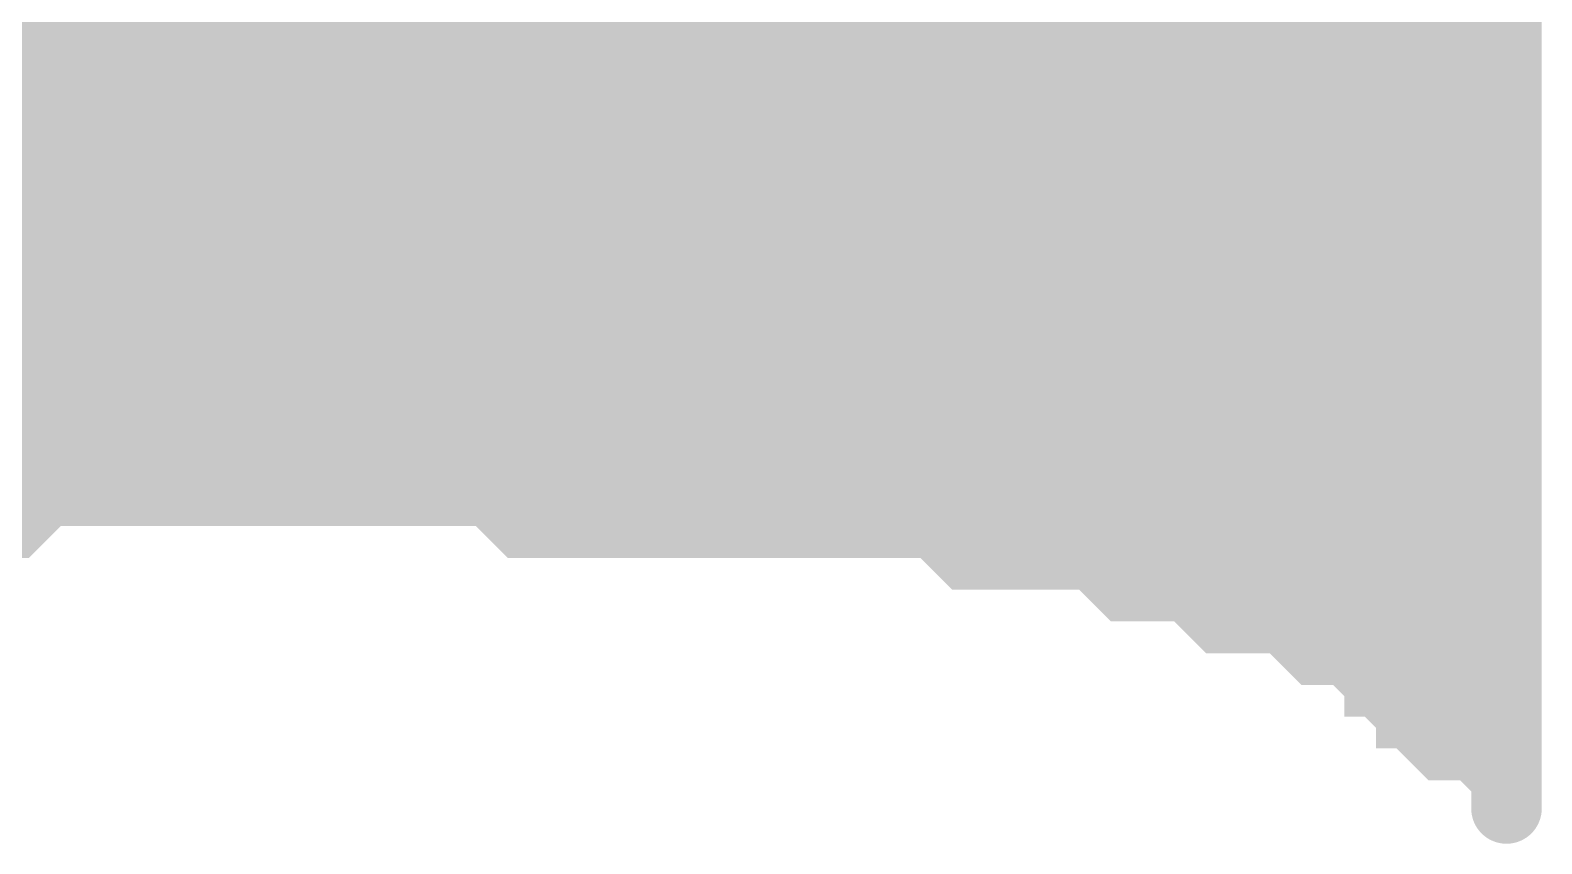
# Model space of a CAD drawing. Extents: x -0.1 to 65.1, y -1.2 to 30.1.
# Drawn here: x 29.064 to 29.608, y 6.447 to 6.74 of the extents above; entities that cross this region are included whole.
import ezdxf

# ---------------------------------------------------------------- set-up
doc = ezdxf.new("R2010")
doc.units = 0
doc.header["$MEASUREMENT"] = 0
doc.layers.get('0').update_dxf_attribs({"linetype": 'CONTINUOUS'})
doc.layers.add('2D_LINE_126', color=7, linetype='CONTINUOUS')

# ---------------------------------------------------------------- blocks, each defined once
blk = doc.blocks.new('SMOOTH_0$0254')
at = {"const_width": 0.0127}
blk.add_lwpolyline([(-0.00635, 0, 1), (0.00635, 0, 1)], format="xyb", close=True, dxfattribs=at)
blk = doc.blocks.new('DRAWING_63')
at = {"layer": '2D_LINE_126', "const_width": 0.0254}
for points in [[(-0.75438, -1.04013), (-0.75438, -1.0287), (-0.75438, -1.01727), (-0.75438, -1.00584), (-0.75438, -0.99441), (-0.75438, -0.98298), (-0.75438, -0.97155), (-0.75438, -0.96012), (-0.75438, -0.94869), (-0.75438, -0.93726), (-0.75438, -0.92583), (-0.75438, -0.9144), (-0.75438, -0.90297), (-0.75438, -0.89154), (-0.75438, -0.88011), (-0.75438, -0.86868), (-0.75438, -0.85725), (-0.75438, -0.84582), (-0.75438, -0.83439), (-0.75438, -0.82296), (-0.75438, -0.81153), (-0.75438, -0.8001), (-0.75438, -0.78867), (-0.75438, -0.77724), (-0.75438, -0.76581), (-0.75438, -0.75438), (-0.75438, -0.74295)], [(-1.30302, -0.93726), (-1.29159, -0.93726), (-1.28016, -0.92583), (-1.28016, -0.9144), (-1.28016, -0.90297), (-1.28016, -0.89154), (-1.28016, -0.88011), (-1.28016, -0.86868), (-1.28016, -0.85725), (-1.28016, -0.84582), (-1.28016, -0.83439), (-1.28016, -0.82296), (-1.28016, -0.81153), (-1.28016, -0.8001), (-1.28016, -0.78867), (-1.28016, -0.77724), (-1.28016, -0.76581), (-1.28016, -0.75438), (-1.28016, -0.74295)], [(-1.29159, -0.93726), (-1.29159, -0.92583), (-1.29159, -0.9144), (-1.29159, -0.90297), (-1.29159, -0.89154), (-1.29159, -0.88011), (-1.29159, -0.86868), (-1.29159, -0.85725), (-1.29159, -0.84582), (-1.29159, -0.83439), (-1.29159, -0.82296), (-1.29159, -0.81153), (-1.29159, -0.8001), (-1.29159, -0.78867), (-1.29159, -0.77724), (-1.29159, -0.76581), (-1.29159, -0.75438), (-1.29159, -0.74295)], [(-1.26873, -0.92583), (-1.26873, -0.9144), (-1.26873, -0.90297), (-1.26873, -0.89154), (-1.26873, -0.88011), (-1.26873, -0.86868), (-1.26873, -0.85725), (-1.26873, -0.84582), (-1.26873, -0.83439), (-1.26873, -0.82296), (-1.26873, -0.81153), (-1.26873, -0.8001), (-1.26873, -0.78867), (-1.26873, -0.77724), (-1.26873, -0.76581), (-1.26873, -0.75438), (-1.26873, -0.74295)], [(-1.2573, -0.92583), (-1.2573, -0.9144), (-1.2573, -0.90297), (-1.2573, -0.89154), (-1.2573, -0.88011), (-1.2573, -0.86868), (-1.2573, -0.85725), (-1.2573, -0.84582), (-1.2573, -0.83439), (-1.2573, -0.82296), (-1.2573, -0.81153), (-1.2573, -0.8001), (-1.2573, -0.78867), (-1.2573, -0.77724), (-1.2573, -0.76581), (-1.2573, -0.75438), (-1.2573, -0.74295)], [(-1.24587, -0.92583), (-1.24587, -0.9144), (-1.24587, -0.90297), (-1.24587, -0.89154), (-1.24587, -0.88011), (-1.24587, -0.86868), (-1.24587, -0.85725), (-1.24587, -0.84582), (-1.24587, -0.83439), (-1.24587, -0.82296), (-1.24587, -0.81153), (-1.24587, -0.8001), (-1.24587, -0.78867), (-1.24587, -0.77724), (-1.24587, -0.76581), (-1.24587, -0.75438), (-1.24587, -0.74295)], [(-1.23444, -0.92583), (-1.23444, -0.9144), (-1.23444, -0.90297), (-1.23444, -0.89154), (-1.23444, -0.88011), (-1.23444, -0.86868), (-1.23444, -0.85725), (-1.23444, -0.84582), (-1.23444, -0.83439), (-1.23444, -0.82296), (-1.23444, -0.81153), (-1.23444, -0.8001), (-1.23444, -0.78867), (-1.23444, -0.77724), (-1.23444, -0.76581), (-1.23444, -0.75438), (-1.23444, -0.74295)], [(-1.22301, -0.92583), (-1.22301, -0.9144), (-1.22301, -0.90297), (-1.22301, -0.89154), (-1.22301, -0.88011), (-1.22301, -0.86868), (-1.22301, -0.85725), (-1.22301, -0.84582), (-1.22301, -0.83439), (-1.22301, -0.82296), (-1.22301, -0.81153), (-1.22301, -0.8001), (-1.22301, -0.78867), (-1.22301, -0.77724), (-1.22301, -0.76581), (-1.22301, -0.75438), (-1.22301, -0.74295)], [(-1.21158, -0.92583), (-1.21158, -0.9144), (-1.21158, -0.90297), (-1.21158, -0.89154), (-1.21158, -0.88011), (-1.21158, -0.86868), (-1.21158, -0.85725), (-1.21158, -0.84582), (-1.21158, -0.83439), (-1.21158, -0.82296), (-1.21158, -0.81153), (-1.21158, -0.8001), (-1.21158, -0.78867), (-1.21158, -0.77724), (-1.21158, -0.76581), (-1.21158, -0.75438), (-1.21158, -0.74295)], [(-1.20015, -0.92583), (-1.20015, -0.9144), (-1.20015, -0.90297), (-1.20015, -0.89154), (-1.20015, -0.88011), (-1.20015, -0.86868), (-1.20015, -0.85725), (-1.20015, -0.84582), (-1.20015, -0.83439), (-1.20015, -0.82296), (-1.20015, -0.81153), (-1.20015, -0.8001), (-1.20015, -0.78867), (-1.20015, -0.77724), (-1.20015, -0.76581), (-1.20015, -0.75438), (-1.20015, -0.74295)], [(-1.18872, -0.92583), (-1.18872, -0.9144), (-1.18872, -0.90297), (-1.18872, -0.89154), (-1.18872, -0.88011), (-1.18872, -0.86868), (-1.18872, -0.85725), (-1.18872, -0.84582), (-1.18872, -0.83439), (-1.18872, -0.82296), (-1.18872, -0.81153), (-1.18872, -0.8001), (-1.18872, -0.78867), (-1.18872, -0.77724), (-1.18872, -0.76581), (-1.18872, -0.75438), (-1.18872, -0.74295)], [(-1.17729, -0.92583), (-1.17729, -0.9144), (-1.17729, -0.90297), (-1.17729, -0.89154), (-1.17729, -0.88011), (-1.17729, -0.86868), (-1.17729, -0.85725), (-1.17729, -0.84582), (-1.17729, -0.83439), (-1.17729, -0.82296), (-1.17729, -0.81153), (-1.17729, -0.8001), (-1.17729, -0.78867), (-1.17729, -0.77724), (-1.17729, -0.76581), (-1.17729, -0.75438), (-1.17729, -0.74295)], [(-1.16586, -0.92583), (-1.16586, -0.9144), (-1.16586, -0.90297), (-1.16586, -0.89154), (-1.16586, -0.88011), (-1.16586, -0.86868), (-1.16586, -0.85725), (-1.16586, -0.84582), (-1.16586, -0.83439), (-1.16586, -0.82296), (-1.16586, -0.81153), (-1.16586, -0.8001), (-1.16586, -0.78867), (-1.16586, -0.77724), (-1.16586, -0.76581), (-1.16586, -0.75438), (-1.16586, -0.74295)], [(-1.15443, -0.92583), (-1.15443, -0.9144), (-1.15443, -0.90297), (-1.15443, -0.89154), (-1.15443, -0.88011), (-1.15443, -0.86868), (-1.15443, -0.85725), (-1.15443, -0.84582), (-1.15443, -0.83439), (-1.15443, -0.82296), (-1.15443, -0.81153), (-1.15443, -0.8001), (-1.15443, -0.78867), (-1.15443, -0.77724), (-1.15443, -0.76581), (-1.15443, -0.75438), (-1.15443, -0.74295)], [(-1.143, -0.92583), (-1.143, -0.9144), (-1.143, -0.90297), (-1.143, -0.89154), (-1.143, -0.88011), (-1.143, -0.86868), (-1.143, -0.85725), (-1.143, -0.84582), (-1.143, -0.83439), (-1.143, -0.82296), (-1.143, -0.81153), (-1.143, -0.8001), (-1.143, -0.78867), (-1.143, -0.77724), (-1.143, -0.76581), (-1.143, -0.75438), (-1.143, -0.74295)], [(-1.13157, -0.92583), (-1.13157, -0.9144), (-1.13157, -0.90297), (-1.13157, -0.89154), (-1.13157, -0.88011), (-1.13157, -0.86868), (-1.13157, -0.85725), (-1.13157, -0.84582), (-1.13157, -0.83439), (-1.13157, -0.82296), (-1.13157, -0.81153), (-1.13157, -0.8001), (-1.13157, -0.78867), (-1.13157, -0.77724), (-1.13157, -0.76581), (-1.13157, -0.75438), (-1.13157, -0.74295)], [(-0.75438, -0.94869), (-0.76581, -0.94869), (-0.76581, -0.93726), (-0.77724, -0.93726), (-0.78867, -0.93726), (-0.8001, -0.93726), (-0.81153, -0.93726), (-0.82296, -0.93726), (-0.83439, -0.93726), (-0.84582, -0.93726), (-0.85725, -0.93726), (-0.86868, -0.93726), (-0.88011, -0.93726), (-0.89154, -0.93726), (-0.90297, -0.93726), (-0.9144, -0.93726), (-0.92583, -0.93726), (-0.93726, -0.93726), (-0.94869, -0.93726), (-0.96012, -0.93726), (-0.97155, -0.93726), (-0.98298, -0.93726), (-0.99441, -0.93726), (-1.00584, -0.93726), (-1.01727, -0.93726), (-1.0287, -0.93726), (-1.04013, -0.93726), (-1.05156, -0.93726), (-1.06299, -0.93726), (-1.07442, -0.93726), (-1.08585, -0.93726), (-1.09728, -0.93726), (-1.10871, -0.93726), (-1.12014, -0.92583), (-1.12014, -0.9144), (-1.12014, -0.90297), (-1.12014, -0.89154), (-1.12014, -0.88011), (-1.12014, -0.86868), (-1.12014, -0.85725), (-1.12014, -0.84582), (-1.12014, -0.83439), (-1.12014, -0.82296), (-1.12014, -0.81153), (-1.12014, -0.8001), (-1.12014, -0.78867), (-1.12014, -0.77724), (-1.12014, -0.76581), (-1.12014, -0.75438), (-1.12014, -0.74295)], [(-1.10871, -0.93726), (-1.10871, -0.92583), (-1.10871, -0.9144), (-1.10871, -0.90297), (-1.10871, -0.89154), (-1.10871, -0.88011), (-1.10871, -0.86868), (-1.10871, -0.85725), (-1.10871, -0.84582), (-1.10871, -0.83439), (-1.10871, -0.82296), (-1.10871, -0.81153), (-1.10871, -0.8001), (-1.10871, -0.78867), (-1.10871, -0.77724), (-1.10871, -0.76581), (-1.10871, -0.75438), (-1.10871, -0.74295)], [(-1.09728, -0.93726), (-1.09728, -0.92583), (-1.09728, -0.9144), (-1.09728, -0.90297), (-1.09728, -0.89154), (-1.09728, -0.88011), (-1.09728, -0.86868), (-1.09728, -0.85725), (-1.09728, -0.84582), (-1.09728, -0.83439), (-1.09728, -0.82296), (-1.09728, -0.81153), (-1.09728, -0.8001), (-1.09728, -0.78867), (-1.09728, -0.77724), (-1.09728, -0.76581), (-1.09728, -0.75438), (-1.09728, -0.74295)], [(-1.08585, -0.93726), (-1.08585, -0.92583), (-1.08585, -0.9144), (-1.08585, -0.90297), (-1.08585, -0.89154), (-1.08585, -0.88011), (-1.08585, -0.86868), (-1.08585, -0.85725), (-1.08585, -0.84582), (-1.08585, -0.83439), (-1.08585, -0.82296), (-1.08585, -0.81153), (-1.08585, -0.8001), (-1.08585, -0.78867), (-1.08585, -0.77724), (-1.08585, -0.76581), (-1.08585, -0.75438), (-1.08585, -0.74295)], [(-1.07442, -0.93726), (-1.07442, -0.92583), (-1.07442, -0.9144), (-1.07442, -0.90297), (-1.07442, -0.89154), (-1.07442, -0.88011), (-1.07442, -0.86868), (-1.07442, -0.85725), (-1.07442, -0.84582), (-1.07442, -0.83439), (-1.07442, -0.82296), (-1.07442, -0.81153), (-1.07442, -0.8001), (-1.07442, -0.78867), (-1.07442, -0.77724), (-1.07442, -0.76581), (-1.07442, -0.75438), (-1.07442, -0.74295)], [(-1.06299, -0.93726), (-1.06299, -0.92583), (-1.06299, -0.9144), (-1.06299, -0.90297), (-1.06299, -0.89154), (-1.06299, -0.88011), (-1.06299, -0.86868), (-1.06299, -0.85725), (-1.06299, -0.84582), (-1.06299, -0.83439), (-1.06299, -0.82296), (-1.06299, -0.81153), (-1.06299, -0.8001), (-1.06299, -0.78867), (-1.06299, -0.77724), (-1.06299, -0.76581), (-1.06299, -0.75438), (-1.06299, -0.74295)], [(-1.05156, -0.93726), (-1.05156, -0.92583), (-1.05156, -0.9144), (-1.05156, -0.90297), (-1.05156, -0.89154), (-1.05156, -0.88011), (-1.05156, -0.86868), (-1.05156, -0.85725), (-1.05156, -0.84582), (-1.05156, -0.83439), (-1.05156, -0.82296), (-1.05156, -0.81153), (-1.05156, -0.8001), (-1.05156, -0.78867), (-1.05156, -0.77724), (-1.05156, -0.76581), (-1.05156, -0.75438), (-1.05156, -0.74295)], [(-1.04013, -0.93726), (-1.04013, -0.92583), (-1.04013, -0.9144), (-1.04013, -0.90297), (-1.04013, -0.89154), (-1.04013, -0.88011), (-1.04013, -0.86868), (-1.04013, -0.85725), (-1.04013, -0.84582), (-1.04013, -0.83439), (-1.04013, -0.82296), (-1.04013, -0.81153), (-1.04013, -0.8001), (-1.04013, -0.78867), (-1.04013, -0.77724), (-1.04013, -0.76581), (-1.04013, -0.75438), (-1.04013, -0.74295)], [(-1.0287, -0.93726), (-1.0287, -0.92583), (-1.0287, -0.9144), (-1.0287, -0.90297), (-1.0287, -0.89154), (-1.0287, -0.88011), (-1.0287, -0.86868), (-1.0287, -0.85725), (-1.0287, -0.84582), (-1.0287, -0.83439), (-1.0287, -0.82296), (-1.0287, -0.81153), (-1.0287, -0.8001), (-1.0287, -0.78867), (-1.0287, -0.77724), (-1.0287, -0.76581), (-1.0287, -0.75438), (-1.0287, -0.74295)], [(-1.01727, -0.93726), (-1.01727, -0.92583), (-1.01727, -0.9144), (-1.01727, -0.90297), (-1.01727, -0.89154), (-1.01727, -0.88011), (-1.01727, -0.86868), (-1.01727, -0.85725), (-1.01727, -0.84582), (-1.01727, -0.83439), (-1.01727, -0.82296), (-1.01727, -0.81153), (-1.01727, -0.8001), (-1.01727, -0.78867), (-1.01727, -0.77724), (-1.01727, -0.76581), (-1.01727, -0.75438), (-1.01727, -0.74295)], [(-1.00584, -0.93726), (-1.00584, -0.92583), (-1.00584, -0.9144), (-1.00584, -0.90297), (-1.00584, -0.89154), (-1.00584, -0.88011), (-1.00584, -0.86868), (-1.00584, -0.85725), (-1.00584, -0.84582), (-1.00584, -0.83439), (-1.00584, -0.82296), (-1.00584, -0.81153), (-1.00584, -0.8001), (-1.00584, -0.78867), (-1.00584, -0.77724), (-1.00584, -0.76581), (-1.00584, -0.75438), (-1.00584, -0.74295)], [(-0.99441, -0.93726), (-0.99441, -0.92583), (-0.99441, -0.9144), (-0.99441, -0.90297), (-0.99441, -0.89154), (-0.99441, -0.88011), (-0.99441, -0.86868), (-0.99441, -0.85725), (-0.99441, -0.84582), (-0.99441, -0.83439), (-0.99441, -0.82296), (-0.99441, -0.81153), (-0.99441, -0.8001), (-0.99441, -0.78867), (-0.99441, -0.77724), (-0.99441, -0.76581), (-0.99441, -0.75438), (-0.99441, -0.74295)], [(-0.98298, -0.93726), (-0.98298, -0.92583), (-0.98298, -0.9144), (-0.98298, -0.90297), (-0.98298, -0.89154), (-0.98298, -0.88011), (-0.98298, -0.86868), (-0.98298, -0.85725), (-0.98298, -0.84582), (-0.98298, -0.83439), (-0.98298, -0.82296), (-0.98298, -0.81153), (-0.98298, -0.8001), (-0.98298, -0.78867), (-0.98298, -0.77724), (-0.98298, -0.76581), (-0.98298, -0.75438), (-0.98298, -0.74295)], [(-0.97155, -0.93726), (-0.97155, -0.92583), (-0.97155, -0.9144), (-0.97155, -0.90297), (-0.97155, -0.89154), (-0.97155, -0.88011), (-0.97155, -0.86868), (-0.97155, -0.85725), (-0.97155, -0.84582), (-0.97155, -0.83439), (-0.97155, -0.82296), (-0.97155, -0.81153), (-0.97155, -0.8001), (-0.97155, -0.78867), (-0.97155, -0.77724), (-0.97155, -0.76581), (-0.97155, -0.75438), (-0.97155, -0.74295)], [(-0.75438, -0.96012), (-0.76581, -0.96012), (-0.76581, -0.94869), (-0.77724, -0.94869), (-0.78867, -0.94869), (-0.8001, -0.94869), (-0.81153, -0.94869), (-0.82296, -0.94869), (-0.83439, -0.94869), (-0.84582, -0.94869), (-0.85725, -0.94869), (-0.86868, -0.94869), (-0.88011, -0.94869), (-0.89154, -0.94869), (-0.90297, -0.94869), (-0.9144, -0.94869), (-0.92583, -0.94869), (-0.93726, -0.94869), (-0.94869, -0.94869), (-0.96012, -0.93726), (-0.96012, -0.92583), (-0.96012, -0.9144), (-0.96012, -0.90297), (-0.96012, -0.89154), (-0.96012, -0.88011), (-0.96012, -0.86868), (-0.96012, -0.85725), (-0.96012, -0.84582), (-0.96012, -0.83439), (-0.96012, -0.82296), (-0.96012, -0.81153), (-0.96012, -0.8001), (-0.96012, -0.78867), (-0.96012, -0.77724), (-0.96012, -0.76581), (-0.96012, -0.75438), (-0.96012, -0.74295)], [(-0.94869, -0.94869), (-0.94869, -0.93726), (-0.94869, -0.92583), (-0.94869, -0.9144), (-0.94869, -0.90297), (-0.94869, -0.89154), (-0.94869, -0.88011), (-0.94869, -0.86868), (-0.94869, -0.85725), (-0.94869, -0.84582), (-0.94869, -0.83439), (-0.94869, -0.82296), (-0.94869, -0.81153), (-0.94869, -0.8001), (-0.94869, -0.78867), (-0.94869, -0.77724), (-0.94869, -0.76581), (-0.94869, -0.75438), (-0.94869, -0.74295)], [(-0.93726, -0.94869), (-0.93726, -0.93726), (-0.93726, -0.92583), (-0.93726, -0.9144), (-0.93726, -0.90297), (-0.93726, -0.89154), (-0.93726, -0.88011), (-0.93726, -0.86868), (-0.93726, -0.85725), (-0.93726, -0.84582), (-0.93726, -0.83439), (-0.93726, -0.82296), (-0.93726, -0.81153), (-0.93726, -0.8001), (-0.93726, -0.78867), (-0.93726, -0.77724), (-0.93726, -0.76581), (-0.93726, -0.75438), (-0.93726, -0.74295)], [(-0.92583, -0.94869), (-0.92583, -0.93726), (-0.92583, -0.92583), (-0.92583, -0.9144), (-0.92583, -0.90297), (-0.92583, -0.89154), (-0.92583, -0.88011), (-0.92583, -0.86868), (-0.92583, -0.85725), (-0.92583, -0.84582), (-0.92583, -0.83439), (-0.92583, -0.82296), (-0.92583, -0.81153), (-0.92583, -0.8001), (-0.92583, -0.78867), (-0.92583, -0.77724), (-0.92583, -0.76581), (-0.92583, -0.75438), (-0.92583, -0.74295)], [(-0.9144, -0.94869), (-0.9144, -0.93726), (-0.9144, -0.92583), (-0.9144, -0.9144), (-0.9144, -0.90297), (-0.9144, -0.89154), (-0.9144, -0.88011), (-0.9144, -0.86868), (-0.9144, -0.85725), (-0.9144, -0.84582), (-0.9144, -0.83439), (-0.9144, -0.82296), (-0.9144, -0.81153), (-0.9144, -0.8001), (-0.9144, -0.78867), (-0.9144, -0.77724), (-0.9144, -0.76581), (-0.9144, -0.75438), (-0.9144, -0.74295)], [(-0.75438, -1.0287), (-0.76581, -1.01727), (-0.77724, -1.01727), (-0.78867, -1.00584), (-0.8001, -0.99441), (-0.81153, -0.98298), (-0.82296, -0.98298), (-0.83439, -0.97155), (-0.84582, -0.97155), (-0.85725, -0.97155), (-0.86868, -0.96012), (-0.88011, -0.96012), (-0.89154, -0.96012), (-0.90297, -0.94869), (-0.90297, -0.93726), (-0.90297, -0.92583), (-0.90297, -0.9144), (-0.90297, -0.90297), (-0.90297, -0.89154), (-0.90297, -0.88011), (-0.90297, -0.86868), (-0.90297, -0.85725), (-0.90297, -0.84582), (-0.90297, -0.83439), (-0.90297, -0.82296), (-0.90297, -0.81153), (-0.90297, -0.8001), (-0.90297, -0.78867), (-0.90297, -0.77724), (-0.90297, -0.76581), (-0.90297, -0.75438), (-0.90297, -0.74295)], [(-0.89154, -0.96012), (-0.89154, -0.94869), (-0.89154, -0.93726), (-0.89154, -0.92583), (-0.89154, -0.9144), (-0.89154, -0.90297), (-0.89154, -0.89154), (-0.89154, -0.88011), (-0.89154, -0.86868), (-0.89154, -0.85725), (-0.89154, -0.84582), (-0.89154, -0.83439), (-0.89154, -0.82296), (-0.89154, -0.81153), (-0.89154, -0.8001), (-0.89154, -0.78867), (-0.89154, -0.77724), (-0.89154, -0.76581), (-0.89154, -0.75438), (-0.89154, -0.74295)], [(-0.88011, -0.96012), (-0.88011, -0.94869), (-0.88011, -0.93726), (-0.88011, -0.92583), (-0.88011, -0.9144), (-0.88011, -0.90297), (-0.88011, -0.89154), (-0.88011, -0.88011), (-0.88011, -0.86868), (-0.88011, -0.85725), (-0.88011, -0.84582), (-0.88011, -0.83439), (-0.88011, -0.82296), (-0.88011, -0.81153), (-0.88011, -0.8001), (-0.88011, -0.78867), (-0.88011, -0.77724), (-0.88011, -0.76581), (-0.88011, -0.75438), (-0.88011, -0.74295)], [(-0.75438, -0.97155), (-0.76581, -0.97155), (-0.76581, -0.96012), (-0.77724, -0.96012), (-0.78867, -0.96012), (-0.8001, -0.96012), (-0.81153, -0.96012), (-0.82296, -0.96012), (-0.83439, -0.96012), (-0.84582, -0.96012), (-0.85725, -0.96012), (-0.86868, -0.96012), (-0.86868, -0.94869), (-0.86868, -0.93726), (-0.86868, -0.92583), (-0.86868, -0.9144), (-0.86868, -0.90297), (-0.86868, -0.89154), (-0.86868, -0.88011), (-0.86868, -0.86868), (-0.86868, -0.85725), (-0.86868, -0.84582), (-0.86868, -0.83439), (-0.86868, -0.82296), (-0.86868, -0.81153), (-0.86868, -0.8001), (-0.86868, -0.78867), (-0.86868, -0.77724), (-0.86868, -0.76581), (-0.86868, -0.75438), (-0.86868, -0.74295)], [(-0.85725, -0.97155), (-0.85725, -0.96012), (-0.85725, -0.94869), (-0.85725, -0.93726), (-0.85725, -0.92583), (-0.85725, -0.9144), (-0.85725, -0.90297), (-0.85725, -0.89154), (-0.85725, -0.88011), (-0.85725, -0.86868), (-0.85725, -0.85725), (-0.85725, -0.84582), (-0.85725, -0.83439), (-0.85725, -0.82296), (-0.85725, -0.81153), (-0.85725, -0.8001), (-0.85725, -0.78867), (-0.85725, -0.77724), (-0.85725, -0.76581), (-0.85725, -0.75438), (-0.85725, -0.74295)], [(-0.84582, -0.97155), (-0.84582, -0.96012), (-0.84582, -0.94869), (-0.84582, -0.93726), (-0.84582, -0.92583), (-0.84582, -0.9144), (-0.84582, -0.90297), (-0.84582, -0.89154), (-0.84582, -0.88011), (-0.84582, -0.86868), (-0.84582, -0.85725), (-0.84582, -0.84582), (-0.84582, -0.83439), (-0.84582, -0.82296), (-0.84582, -0.81153), (-0.84582, -0.8001), (-0.84582, -0.78867), (-0.84582, -0.77724), (-0.84582, -0.76581), (-0.84582, -0.75438), (-0.84582, -0.74295)], [(-0.75438, -0.98298), (-0.76581, -0.98298), (-0.76581, -0.97155), (-0.77724, -0.97155), (-0.78867, -0.97155), (-0.8001, -0.97155), (-0.81153, -0.97155), (-0.82296, -0.97155), (-0.83439, -0.97155), (-0.83439, -0.96012), (-0.83439, -0.94869), (-0.83439, -0.93726), (-0.83439, -0.92583), (-0.83439, -0.9144), (-0.83439, -0.90297), (-0.83439, -0.89154), (-0.83439, -0.88011), (-0.83439, -0.86868), (-0.83439, -0.85725), (-0.83439, -0.84582), (-0.83439, -0.83439), (-0.83439, -0.82296), (-0.83439, -0.81153), (-0.83439, -0.8001), (-0.83439, -0.78867), (-0.83439, -0.77724), (-0.83439, -0.76581), (-0.83439, -0.75438), (-0.83439, -0.74295)], [(-0.82296, -0.98298), (-0.82296, -0.97155), (-0.82296, -0.96012), (-0.82296, -0.94869), (-0.82296, -0.93726), (-0.82296, -0.92583), (-0.82296, -0.9144), (-0.82296, -0.90297), (-0.82296, -0.89154), (-0.82296, -0.88011), (-0.82296, -0.86868), (-0.82296, -0.85725), (-0.82296, -0.84582), (-0.82296, -0.83439), (-0.82296, -0.82296), (-0.82296, -0.81153), (-0.82296, -0.8001), (-0.82296, -0.78867), (-0.82296, -0.77724), (-0.82296, -0.76581), (-0.82296, -0.75438), (-0.82296, -0.74295)], [(-0.75438, -0.99441), (-0.76581, -0.99441), (-0.76581, -0.98298), (-0.77724, -0.98298), (-0.78867, -0.98298), (-0.8001, -0.98298), (-0.81153, -0.98298), (-0.81153, -0.97155), (-0.81153, -0.96012), (-0.81153, -0.94869), (-0.81153, -0.93726), (-0.81153, -0.92583), (-0.81153, -0.9144), (-0.81153, -0.90297), (-0.81153, -0.89154), (-0.81153, -0.88011), (-0.81153, -0.86868), (-0.81153, -0.85725), (-0.81153, -0.84582), (-0.81153, -0.83439), (-0.81153, -0.82296), (-0.81153, -0.81153), (-0.81153, -0.8001), (-0.81153, -0.78867), (-0.81153, -0.77724), (-0.81153, -0.76581), (-0.81153, -0.75438), (-0.81153, -0.74295)], [(-0.75438, -1.00584), (-0.76581, -1.00584), (-0.76581, -0.99441), (-0.77724, -0.99441), (-0.78867, -0.99441), (-0.8001, -0.99441), (-0.8001, -0.98298), (-0.8001, -0.97155), (-0.8001, -0.96012), (-0.8001, -0.94869), (-0.8001, -0.93726), (-0.8001, -0.92583), (-0.8001, -0.9144), (-0.8001, -0.90297), (-0.8001, -0.89154), (-0.8001, -0.88011), (-0.8001, -0.86868), (-0.8001, -0.85725), (-0.8001, -0.84582), (-0.8001, -0.83439), (-0.8001, -0.82296), (-0.8001, -0.81153), (-0.8001, -0.8001), (-0.8001, -0.78867), (-0.8001, -0.77724), (-0.8001, -0.76581), (-0.8001, -0.75438), (-0.8001, -0.74295)], [(-0.75438, -1.01727), (-0.76581, -1.01727), (-0.76581, -1.00584), (-0.77724, -1.00584), (-0.78867, -1.00584), (-0.78867, -0.99441), (-0.78867, -0.98298), (-0.78867, -0.97155), (-0.78867, -0.96012), (-0.78867, -0.94869), (-0.78867, -0.93726), (-0.78867, -0.92583), (-0.78867, -0.9144), (-0.78867, -0.90297), (-0.78867, -0.89154), (-0.78867, -0.88011), (-0.78867, -0.86868), (-0.78867, -0.85725), (-0.78867, -0.84582), (-0.78867, -0.83439), (-0.78867, -0.82296), (-0.78867, -0.81153), (-0.78867, -0.8001), (-0.78867, -0.78867), (-0.78867, -0.77724), (-0.78867, -0.76581), (-0.78867, -0.75438), (-0.78867, -0.74295)], [(-0.77724, -1.01727), (-0.77724, -1.00584), (-0.77724, -0.99441), (-0.77724, -0.98298), (-0.77724, -0.97155), (-0.77724, -0.96012), (-0.77724, -0.94869), (-0.77724, -0.93726), (-0.77724, -0.92583), (-0.77724, -0.9144), (-0.77724, -0.90297), (-0.77724, -0.89154), (-0.77724, -0.88011), (-0.77724, -0.86868), (-0.77724, -0.85725), (-0.77724, -0.84582), (-0.77724, -0.83439), (-0.77724, -0.82296), (-0.77724, -0.81153), (-0.77724, -0.8001), (-0.77724, -0.78867), (-0.77724, -0.77724), (-0.77724, -0.76581), (-0.77724, -0.75438), (-0.77724, -0.74295)], [(-0.76581, -0.74295), (-0.76581, -0.75438), (-0.75438, -0.75438)], [(-1.30302, -0.75438), (-1.29159, -0.75438), (-1.28016, -0.75438), (-1.26873, -0.75438), (-1.2573, -0.75438), (-1.24587, -0.75438), (-1.23444, -0.75438), (-1.22301, -0.75438), (-1.21158, -0.75438), (-1.20015, -0.75438), (-1.18872, -0.75438), (-1.17729, -0.75438), (-1.16586, -0.75438), (-1.15443, -0.75438), (-1.143, -0.75438), (-1.13157, -0.75438), (-1.12014, -0.75438), (-1.10871, -0.75438), (-1.09728, -0.75438), (-1.08585, -0.75438), (-1.07442, -0.75438), (-1.06299, -0.75438), (-1.05156, -0.75438), (-1.04013, -0.75438), (-1.0287, -0.75438), (-1.01727, -0.75438), (-1.00584, -0.75438), (-0.99441, -0.75438), (-0.98298, -0.75438), (-0.97155, -0.75438), (-0.96012, -0.75438), (-0.94869, -0.75438), (-0.93726, -0.75438), (-0.92583, -0.75438), (-0.9144, -0.75438), (-0.90297, -0.75438), (-0.89154, -0.75438), (-0.88011, -0.75438), (-0.86868, -0.75438), (-0.85725, -0.75438), (-0.84582, -0.75438), (-0.83439, -0.75438), (-0.82296, -0.75438), (-0.81153, -0.75438), (-0.8001, -0.75438), (-0.78867, -0.75438), (-0.77724, -0.75438), (-0.76581, -0.75438), (-0.76581, -0.76581), (-0.75438, -0.76581)], [(-1.30302, -0.76581), (-1.29159, -0.76581), (-1.28016, -0.76581), (-1.26873, -0.76581), (-1.2573, -0.76581), (-1.24587, -0.76581), (-1.23444, -0.76581), (-1.22301, -0.76581), (-1.21158, -0.76581), (-1.20015, -0.76581), (-1.18872, -0.76581), (-1.17729, -0.76581), (-1.16586, -0.76581), (-1.15443, -0.76581), (-1.143, -0.76581), (-1.13157, -0.76581), (-1.12014, -0.76581), (-1.10871, -0.76581), (-1.09728, -0.76581), (-1.08585, -0.76581), (-1.07442, -0.76581), (-1.06299, -0.76581), (-1.05156, -0.76581), (-1.04013, -0.76581), (-1.0287, -0.76581), (-1.01727, -0.76581), (-1.00584, -0.76581), (-0.99441, -0.76581), (-0.98298, -0.76581), (-0.97155, -0.76581), (-0.96012, -0.76581), (-0.94869, -0.76581), (-0.93726, -0.76581), (-0.92583, -0.76581), (-0.9144, -0.76581), (-0.90297, -0.76581), (-0.89154, -0.76581), (-0.88011, -0.76581), (-0.86868, -0.76581), (-0.85725, -0.76581), (-0.84582, -0.76581), (-0.83439, -0.76581), (-0.82296, -0.76581), (-0.81153, -0.76581), (-0.8001, -0.76581), (-0.78867, -0.76581), (-0.77724, -0.76581), (-0.76581, -0.76581), (-0.76581, -0.77724), (-0.75438, -0.77724)], [(-1.30302, -0.77724), (-1.29159, -0.77724), (-1.28016, -0.77724), (-1.26873, -0.77724), (-1.2573, -0.77724), (-1.24587, -0.77724), (-1.23444, -0.77724), (-1.22301, -0.77724), (-1.21158, -0.77724), (-1.20015, -0.77724), (-1.18872, -0.77724), (-1.17729, -0.77724), (-1.16586, -0.77724), (-1.15443, -0.77724), (-1.143, -0.77724), (-1.13157, -0.77724), (-1.12014, -0.77724), (-1.10871, -0.77724), (-1.09728, -0.77724), (-1.08585, -0.77724), (-1.07442, -0.77724), (-1.06299, -0.77724), (-1.05156, -0.77724), (-1.04013, -0.77724), (-1.0287, -0.77724), (-1.01727, -0.77724), (-1.00584, -0.77724), (-0.99441, -0.77724), (-0.98298, -0.77724), (-0.97155, -0.77724), (-0.96012, -0.77724), (-0.94869, -0.77724), (-0.93726, -0.77724), (-0.92583, -0.77724), (-0.9144, -0.77724), (-0.90297, -0.77724), (-0.89154, -0.77724), (-0.88011, -0.77724), (-0.86868, -0.77724), (-0.85725, -0.77724), (-0.84582, -0.77724), (-0.83439, -0.77724), (-0.82296, -0.77724), (-0.81153, -0.77724), (-0.8001, -0.77724), (-0.78867, -0.77724), (-0.77724, -0.77724), (-0.76581, -0.77724), (-0.76581, -0.78867), (-0.75438, -0.78867)], [(-1.30302, -0.78867), (-1.29159, -0.78867), (-1.28016, -0.78867), (-1.26873, -0.78867), (-1.2573, -0.78867), (-1.24587, -0.78867), (-1.23444, -0.78867), (-1.22301, -0.78867), (-1.21158, -0.78867), (-1.20015, -0.78867), (-1.18872, -0.78867), (-1.17729, -0.78867), (-1.16586, -0.78867), (-1.15443, -0.78867), (-1.143, -0.78867), (-1.13157, -0.78867), (-1.12014, -0.78867), (-1.10871, -0.78867), (-1.09728, -0.78867), (-1.08585, -0.78867), (-1.07442, -0.78867), (-1.06299, -0.78867), (-1.05156, -0.78867), (-1.04013, -0.78867), (-1.0287, -0.78867), (-1.01727, -0.78867), (-1.00584, -0.78867), (-0.99441, -0.78867), (-0.98298, -0.78867), (-0.97155, -0.78867), (-0.96012, -0.78867), (-0.94869, -0.78867), (-0.93726, -0.78867), (-0.92583, -0.78867), (-0.9144, -0.78867), (-0.90297, -0.78867), (-0.89154, -0.78867), (-0.88011, -0.78867), (-0.86868, -0.78867), (-0.85725, -0.78867), (-0.84582, -0.78867), (-0.83439, -0.78867), (-0.82296, -0.78867), (-0.81153, -0.78867), (-0.8001, -0.78867), (-0.78867, -0.78867), (-0.77724, -0.78867), (-0.76581, -0.78867), (-0.76581, -0.8001), (-0.75438, -0.8001)], [(-1.30302, -0.8001), (-1.29159, -0.8001), (-1.28016, -0.8001), (-1.26873, -0.8001), (-1.2573, -0.8001), (-1.24587, -0.8001), (-1.23444, -0.8001), (-1.22301, -0.8001), (-1.21158, -0.8001), (-1.20015, -0.8001), (-1.18872, -0.8001), (-1.17729, -0.8001), (-1.16586, -0.8001), (-1.15443, -0.8001), (-1.143, -0.8001), (-1.13157, -0.8001), (-1.12014, -0.8001), (-1.10871, -0.8001), (-1.09728, -0.8001), (-1.08585, -0.8001), (-1.07442, -0.8001), (-1.06299, -0.8001), (-1.05156, -0.8001), (-1.04013, -0.8001), (-1.0287, -0.8001), (-1.01727, -0.8001), (-1.00584, -0.8001), (-0.99441, -0.8001), (-0.98298, -0.8001), (-0.97155, -0.8001), (-0.96012, -0.8001), (-0.94869, -0.8001), (-0.93726, -0.8001), (-0.92583, -0.8001), (-0.9144, -0.8001), (-0.90297, -0.8001), (-0.89154, -0.8001), (-0.88011, -0.8001), (-0.86868, -0.8001), (-0.85725, -0.8001), (-0.84582, -0.8001), (-0.83439, -0.8001), (-0.82296, -0.8001), (-0.81153, -0.8001), (-0.8001, -0.8001), (-0.78867, -0.8001), (-0.77724, -0.8001), (-0.76581, -0.8001), (-0.76581, -0.81153), (-0.75438, -0.81153)], [(-1.30302, -0.81153), (-1.29159, -0.81153), (-1.28016, -0.81153), (-1.26873, -0.81153), (-1.2573, -0.81153), (-1.24587, -0.81153), (-1.23444, -0.81153), (-1.22301, -0.81153), (-1.21158, -0.81153), (-1.20015, -0.81153), (-1.18872, -0.81153), (-1.17729, -0.81153), (-1.16586, -0.81153), (-1.15443, -0.81153), (-1.143, -0.81153), (-1.13157, -0.81153), (-1.12014, -0.81153), (-1.10871, -0.81153), (-1.09728, -0.81153), (-1.08585, -0.81153), (-1.07442, -0.81153), (-1.06299, -0.81153), (-1.05156, -0.81153), (-1.04013, -0.81153), (-1.0287, -0.81153), (-1.01727, -0.81153), (-1.00584, -0.81153), (-0.99441, -0.81153), (-0.98298, -0.81153), (-0.97155, -0.81153), (-0.96012, -0.81153), (-0.94869, -0.81153), (-0.93726, -0.81153), (-0.92583, -0.81153), (-0.9144, -0.81153), (-0.90297, -0.81153), (-0.89154, -0.81153), (-0.88011, -0.81153), (-0.86868, -0.81153), (-0.85725, -0.81153), (-0.84582, -0.81153), (-0.83439, -0.81153), (-0.82296, -0.81153), (-0.81153, -0.81153), (-0.8001, -0.81153), (-0.78867, -0.81153), (-0.77724, -0.81153), (-0.76581, -0.81153), (-0.76581, -0.82296), (-0.75438, -0.82296)], [(-1.30302, -0.82296), (-1.29159, -0.82296), (-1.28016, -0.82296), (-1.26873, -0.82296), (-1.2573, -0.82296), (-1.24587, -0.82296), (-1.23444, -0.82296), (-1.22301, -0.82296), (-1.21158, -0.82296), (-1.20015, -0.82296), (-1.18872, -0.82296), (-1.17729, -0.82296), (-1.16586, -0.82296), (-1.15443, -0.82296), (-1.143, -0.82296), (-1.13157, -0.82296), (-1.12014, -0.82296), (-1.10871, -0.82296), (-1.09728, -0.82296), (-1.08585, -0.82296), (-1.07442, -0.82296), (-1.06299, -0.82296), (-1.05156, -0.82296), (-1.04013, -0.82296), (-1.0287, -0.82296), (-1.01727, -0.82296), (-1.00584, -0.82296), (-0.99441, -0.82296), (-0.98298, -0.82296), (-0.97155, -0.82296), (-0.96012, -0.82296), (-0.94869, -0.82296), (-0.93726, -0.82296), (-0.92583, -0.82296), (-0.9144, -0.82296), (-0.90297, -0.82296), (-0.89154, -0.82296), (-0.88011, -0.82296), (-0.86868, -0.82296), (-0.85725, -0.82296), (-0.84582, -0.82296), (-0.83439, -0.82296), (-0.82296, -0.82296), (-0.81153, -0.82296), (-0.8001, -0.82296), (-0.78867, -0.82296), (-0.77724, -0.82296), (-0.76581, -0.82296), (-0.76581, -0.83439), (-0.75438, -0.83439)], [(-1.30302, -0.83439), (-1.29159, -0.83439), (-1.28016, -0.83439), (-1.26873, -0.83439), (-1.2573, -0.83439), (-1.24587, -0.83439), (-1.23444, -0.83439), (-1.22301, -0.83439), (-1.21158, -0.83439), (-1.20015, -0.83439), (-1.18872, -0.83439), (-1.17729, -0.83439), (-1.16586, -0.83439), (-1.15443, -0.83439), (-1.143, -0.83439), (-1.13157, -0.83439), (-1.12014, -0.83439), (-1.10871, -0.83439), (-1.09728, -0.83439), (-1.08585, -0.83439), (-1.07442, -0.83439), (-1.06299, -0.83439), (-1.05156, -0.83439), (-1.04013, -0.83439), (-1.0287, -0.83439), (-1.01727, -0.83439), (-1.00584, -0.83439), (-0.99441, -0.83439), (-0.98298, -0.83439), (-0.97155, -0.83439), (-0.96012, -0.83439), (-0.94869, -0.83439), (-0.93726, -0.83439), (-0.92583, -0.83439), (-0.9144, -0.83439), (-0.90297, -0.83439), (-0.89154, -0.83439), (-0.88011, -0.83439), (-0.86868, -0.83439), (-0.85725, -0.83439), (-0.84582, -0.83439), (-0.83439, -0.83439), (-0.82296, -0.83439), (-0.81153, -0.83439), (-0.8001, -0.83439), (-0.78867, -0.83439), (-0.77724, -0.83439), (-0.76581, -0.83439), (-0.76581, -0.84582), (-0.75438, -0.84582)], [(-1.30302, -0.84582), (-1.29159, -0.84582), (-1.28016, -0.84582), (-1.26873, -0.84582), (-1.2573, -0.84582), (-1.24587, -0.84582), (-1.23444, -0.84582), (-1.22301, -0.84582), (-1.21158, -0.84582), (-1.20015, -0.84582), (-1.18872, -0.84582), (-1.17729, -0.84582), (-1.16586, -0.84582), (-1.15443, -0.84582), (-1.143, -0.84582), (-1.13157, -0.84582), (-1.12014, -0.84582), (-1.10871, -0.84582), (-1.09728, -0.84582), (-1.08585, -0.84582), (-1.07442, -0.84582), (-1.06299, -0.84582), (-1.05156, -0.84582), (-1.04013, -0.84582), (-1.0287, -0.84582), (-1.01727, -0.84582), (-1.00584, -0.84582), (-0.99441, -0.84582), (-0.98298, -0.84582), (-0.97155, -0.84582), (-0.96012, -0.84582), (-0.94869, -0.84582), (-0.93726, -0.84582), (-0.92583, -0.84582), (-0.9144, -0.84582), (-0.90297, -0.84582), (-0.89154, -0.84582), (-0.88011, -0.84582), (-0.86868, -0.84582), (-0.85725, -0.84582), (-0.84582, -0.84582), (-0.83439, -0.84582), (-0.82296, -0.84582), (-0.81153, -0.84582), (-0.8001, -0.84582), (-0.78867, -0.84582), (-0.77724, -0.84582), (-0.76581, -0.84582), (-0.76581, -0.85725), (-0.75438, -0.85725)], [(-1.30302, -0.85725), (-1.29159, -0.85725), (-1.28016, -0.85725), (-1.26873, -0.85725), (-1.2573, -0.85725), (-1.24587, -0.85725), (-1.23444, -0.85725), (-1.22301, -0.85725), (-1.21158, -0.85725), (-1.20015, -0.85725), (-1.18872, -0.85725), (-1.17729, -0.85725), (-1.16586, -0.85725), (-1.15443, -0.85725), (-1.143, -0.85725), (-1.13157, -0.85725), (-1.12014, -0.85725), (-1.10871, -0.85725), (-1.09728, -0.85725), (-1.08585, -0.85725), (-1.07442, -0.85725), (-1.06299, -0.85725), (-1.05156, -0.85725), (-1.04013, -0.85725), (-1.0287, -0.85725), (-1.01727, -0.85725), (-1.00584, -0.85725), (-0.99441, -0.85725), (-0.98298, -0.85725), (-0.97155, -0.85725), (-0.96012, -0.85725), (-0.94869, -0.85725), (-0.93726, -0.85725), (-0.92583, -0.85725), (-0.9144, -0.85725), (-0.90297, -0.85725), (-0.89154, -0.85725), (-0.88011, -0.85725), (-0.86868, -0.85725), (-0.85725, -0.85725), (-0.84582, -0.85725), (-0.83439, -0.85725), (-0.82296, -0.85725), (-0.81153, -0.85725), (-0.8001, -0.85725), (-0.78867, -0.85725), (-0.77724, -0.85725), (-0.76581, -0.85725), (-0.76581, -0.86868), (-0.75438, -0.86868)], [(-1.30302, -0.86868), (-1.29159, -0.86868), (-1.28016, -0.86868), (-1.26873, -0.86868), (-1.2573, -0.86868), (-1.24587, -0.86868), (-1.23444, -0.86868), (-1.22301, -0.86868), (-1.21158, -0.86868), (-1.20015, -0.86868), (-1.18872, -0.86868), (-1.17729, -0.86868), (-1.16586, -0.86868), (-1.15443, -0.86868), (-1.143, -0.86868), (-1.13157, -0.86868), (-1.12014, -0.86868), (-1.10871, -0.86868), (-1.09728, -0.86868), (-1.08585, -0.86868), (-1.07442, -0.86868), (-1.06299, -0.86868), (-1.05156, -0.86868), (-1.04013, -0.86868), (-1.0287, -0.86868), (-1.01727, -0.86868), (-1.00584, -0.86868), (-0.99441, -0.86868), (-0.98298, -0.86868), (-0.97155, -0.86868), (-0.96012, -0.86868), (-0.94869, -0.86868), (-0.93726, -0.86868), (-0.92583, -0.86868), (-0.9144, -0.86868), (-0.90297, -0.86868), (-0.89154, -0.86868), (-0.88011, -0.86868), (-0.86868, -0.86868), (-0.85725, -0.86868), (-0.84582, -0.86868), (-0.83439, -0.86868), (-0.82296, -0.86868), (-0.81153, -0.86868), (-0.8001, -0.86868), (-0.78867, -0.86868), (-0.77724, -0.86868), (-0.76581, -0.86868), (-0.76581, -0.88011), (-0.75438, -0.88011)], [(-1.30302, -0.88011), (-1.29159, -0.88011), (-1.28016, -0.88011), (-1.26873, -0.88011), (-1.2573, -0.88011), (-1.24587, -0.88011), (-1.23444, -0.88011), (-1.22301, -0.88011), (-1.21158, -0.88011), (-1.20015, -0.88011), (-1.18872, -0.88011), (-1.17729, -0.88011), (-1.16586, -0.88011), (-1.15443, -0.88011), (-1.143, -0.88011), (-1.13157, -0.88011), (-1.12014, -0.88011), (-1.10871, -0.88011), (-1.09728, -0.88011), (-1.08585, -0.88011), (-1.07442, -0.88011), (-1.06299, -0.88011), (-1.05156, -0.88011), (-1.04013, -0.88011), (-1.0287, -0.88011), (-1.01727, -0.88011), (-1.00584, -0.88011), (-0.99441, -0.88011), (-0.98298, -0.88011), (-0.97155, -0.88011), (-0.96012, -0.88011), (-0.94869, -0.88011), (-0.93726, -0.88011), (-0.92583, -0.88011), (-0.9144, -0.88011), (-0.90297, -0.88011), (-0.89154, -0.88011), (-0.88011, -0.88011), (-0.86868, -0.88011), (-0.85725, -0.88011), (-0.84582, -0.88011), (-0.83439, -0.88011), (-0.82296, -0.88011), (-0.81153, -0.88011), (-0.8001, -0.88011), (-0.78867, -0.88011), (-0.77724, -0.88011), (-0.76581, -0.88011), (-0.76581, -0.89154), (-0.75438, -0.89154)], [(-1.30302, -0.89154), (-1.29159, -0.89154), (-1.28016, -0.89154), (-1.26873, -0.89154), (-1.2573, -0.89154), (-1.24587, -0.89154), (-1.23444, -0.89154), (-1.22301, -0.89154), (-1.21158, -0.89154), (-1.20015, -0.89154), (-1.18872, -0.89154), (-1.17729, -0.89154), (-1.16586, -0.89154), (-1.15443, -0.89154), (-1.143, -0.89154), (-1.13157, -0.89154), (-1.12014, -0.89154), (-1.10871, -0.89154), (-1.09728, -0.89154), (-1.08585, -0.89154), (-1.07442, -0.89154), (-1.06299, -0.89154), (-1.05156, -0.89154), (-1.04013, -0.89154), (-1.0287, -0.89154), (-1.01727, -0.89154), (-1.00584, -0.89154), (-0.99441, -0.89154), (-0.98298, -0.89154), (-0.97155, -0.89154), (-0.96012, -0.89154), (-0.94869, -0.89154), (-0.93726, -0.89154), (-0.92583, -0.89154), (-0.9144, -0.89154), (-0.90297, -0.89154), (-0.89154, -0.89154), (-0.88011, -0.89154), (-0.86868, -0.89154), (-0.85725, -0.89154), (-0.84582, -0.89154), (-0.83439, -0.89154), (-0.82296, -0.89154), (-0.81153, -0.89154), (-0.8001, -0.89154), (-0.78867, -0.89154), (-0.77724, -0.89154), (-0.76581, -0.89154), (-0.76581, -0.90297), (-0.75438, -0.90297)], [(-1.30302, -0.90297), (-1.29159, -0.90297), (-1.28016, -0.90297), (-1.26873, -0.90297), (-1.2573, -0.90297), (-1.24587, -0.90297), (-1.23444, -0.90297), (-1.22301, -0.90297), (-1.21158, -0.90297), (-1.20015, -0.90297), (-1.18872, -0.90297), (-1.17729, -0.90297), (-1.16586, -0.90297), (-1.15443, -0.90297), (-1.143, -0.90297), (-1.13157, -0.90297), (-1.12014, -0.90297), (-1.10871, -0.90297), (-1.09728, -0.90297), (-1.08585, -0.90297), (-1.07442, -0.90297), (-1.06299, -0.90297), (-1.05156, -0.90297), (-1.04013, -0.90297), (-1.0287, -0.90297), (-1.01727, -0.90297), (-1.00584, -0.90297), (-0.99441, -0.90297), (-0.98298, -0.90297), (-0.97155, -0.90297), (-0.96012, -0.90297), (-0.94869, -0.90297), (-0.93726, -0.90297), (-0.92583, -0.90297), (-0.9144, -0.90297), (-0.90297, -0.90297), (-0.89154, -0.90297), (-0.88011, -0.90297), (-0.86868, -0.90297), (-0.85725, -0.90297), (-0.84582, -0.90297), (-0.83439, -0.90297), (-0.82296, -0.90297), (-0.81153, -0.90297), (-0.8001, -0.90297), (-0.78867, -0.90297), (-0.77724, -0.90297), (-0.76581, -0.90297), (-0.76581, -0.9144), (-0.75438, -0.9144)], [(-1.30302, -0.9144), (-1.29159, -0.9144), (-1.28016, -0.9144), (-1.26873, -0.9144), (-1.2573, -0.9144), (-1.24587, -0.9144), (-1.23444, -0.9144), (-1.22301, -0.9144), (-1.21158, -0.9144), (-1.20015, -0.9144), (-1.18872, -0.9144), (-1.17729, -0.9144), (-1.16586, -0.9144), (-1.15443, -0.9144), (-1.143, -0.9144), (-1.13157, -0.9144), (-1.12014, -0.9144), (-1.10871, -0.9144), (-1.09728, -0.9144), (-1.08585, -0.9144), (-1.07442, -0.9144), (-1.06299, -0.9144), (-1.05156, -0.9144), (-1.04013, -0.9144), (-1.0287, -0.9144), (-1.01727, -0.9144), (-1.00584, -0.9144), (-0.99441, -0.9144), (-0.98298, -0.9144), (-0.97155, -0.9144), (-0.96012, -0.9144), (-0.94869, -0.9144), (-0.93726, -0.9144), (-0.92583, -0.9144), (-0.9144, -0.9144), (-0.90297, -0.9144), (-0.89154, -0.9144), (-0.88011, -0.9144), (-0.86868, -0.9144), (-0.85725, -0.9144), (-0.84582, -0.9144), (-0.83439, -0.9144), (-0.82296, -0.9144), (-0.81153, -0.9144), (-0.8001, -0.9144), (-0.78867, -0.9144), (-0.77724, -0.9144), (-0.76581, -0.9144), (-0.76581, -0.92583), (-0.75438, -0.92583)], [(-1.30302, -0.92583), (-1.29159, -0.92583), (-1.28016, -0.92583), (-1.26873, -0.92583), (-1.2573, -0.92583), (-1.24587, -0.92583), (-1.23444, -0.92583), (-1.22301, -0.92583), (-1.21158, -0.92583), (-1.20015, -0.92583), (-1.18872, -0.92583), (-1.17729, -0.92583), (-1.16586, -0.92583), (-1.15443, -0.92583), (-1.143, -0.92583), (-1.13157, -0.92583), (-1.12014, -0.92583), (-1.10871, -0.92583), (-1.09728, -0.92583), (-1.08585, -0.92583), (-1.07442, -0.92583), (-1.06299, -0.92583), (-1.05156, -0.92583), (-1.04013, -0.92583), (-1.0287, -0.92583), (-1.01727, -0.92583), (-1.00584, -0.92583), (-0.99441, -0.92583), (-0.98298, -0.92583), (-0.97155, -0.92583), (-0.96012, -0.92583), (-0.94869, -0.92583), (-0.93726, -0.92583), (-0.92583, -0.92583), (-0.9144, -0.92583), (-0.90297, -0.92583), (-0.89154, -0.92583), (-0.88011, -0.92583), (-0.86868, -0.92583), (-0.85725, -0.92583), (-0.84582, -0.92583), (-0.83439, -0.92583), (-0.82296, -0.92583), (-0.81153, -0.92583), (-0.8001, -0.92583), (-0.78867, -0.92583), (-0.77724, -0.92583), (-0.76581, -0.92583), (-0.76581, -0.93726), (-0.75438, -0.93726)]]:
    blk.add_lwpolyline(points, dxfattribs=at)
at = {"layer": '2D_LINE_126'}
for p in [(-1.26873, -0.9144), (-1.2573, -0.9144), (-1.24587, -0.9144), (-1.23444, -0.9144), (-1.22301, -0.9144), (-1.21158, -0.9144), (-1.20015, -0.9144), (-1.18872, -0.9144), (-1.17729, -0.9144), (-1.16586, -0.9144), (-1.15443, -0.9144), (-1.143, -0.9144), (-1.13157, -0.9144), (-1.29159, -0.92583), (-1.26873, -0.92583), (-1.2573, -0.92583), (-1.24587, -0.92583), (-1.23444, -0.92583), (-1.22301, -0.92583), (-1.21158, -0.92583), (-1.20015, -0.92583), (-1.18872, -0.92583), (-1.17729, -0.92583), (-1.16586, -0.92583), (-1.15443, -0.92583), (-1.143, -0.92583), (-1.13157, -0.92583), (-1.10871, -0.92583), (-1.09728, -0.92583), (-1.08585, -0.92583), (-1.07442, -0.92583), (-1.06299, -0.92583), (-1.05156, -0.92583), (-1.04013, -0.92583), (-1.0287, -0.92583), (-1.01727, -0.92583), (-1.00584, -0.92583), (-0.99441, -0.92583), (-0.98298, -0.92583), (-0.97155, -0.92583), (-1.29159, -0.93726), (-1.10871, -0.93726), (-1.09728, -0.93726), (-1.08585, -0.93726), (-1.07442, -0.93726), (-1.06299, -0.93726), (-1.05156, -0.93726), (-1.04013, -0.93726), (-1.0287, -0.93726), (-1.01727, -0.93726), (-1.00584, -0.93726), (-0.99441, -0.93726), (-0.98298, -0.93726), (-0.97155, -0.93726), (-0.94869, -0.93726), (-0.93726, -0.93726), (-0.92583, -0.93726), (-0.9144, -0.93726), (-0.77724, -0.93726), (-0.76581, -0.93726), (-0.94869, -0.94869), (-0.93726, -0.94869), (-0.92583, -0.94869), (-0.9144, -0.94869), (-0.89154, -0.94869), (-0.88011, -0.94869), (-0.77724, -0.94869), (-0.76581, -0.94869), (-0.76581, -0.94869), (-0.75438, -0.94869), (-0.89154, -0.96012), (-0.88011, -0.96012), (-0.85725, -0.96012), (-0.84582, -0.96012), (-0.77724, -0.96012), (-0.76581, -0.96012), (-0.76581, -0.96012), (-0.75438, -0.96012), (-0.85725, -0.97155), (-0.84582, -0.97155), (-0.82296, -0.97155), (-0.77724, -0.97155), (-0.76581, -0.97155), (-0.76581, -0.97155), (-0.75438, -0.97155), (-0.82296, -0.98298), (-0.77724, -0.98298), (-0.76581, -0.98298), (-0.76581, -0.98298), (-0.75438, -0.98298), (-0.77724, -0.99441), (-0.76581, -0.99441), (-0.76581, -0.99441), (-0.75438, -0.99441), (-0.78867, -1.00584), (-0.77724, -1.00584), (-0.77724, -1.00584), (-0.76581, -1.00584), (-0.76581, -1.00584), (-0.75438, -1.00584), (-0.77724, -1.01727), (-0.77724, -1.01727), (-0.76581, -1.01727), (-0.76581, -1.01727), (-0.75438, -1.01727), (-0.75438, -1.0287), (-0.75438, -1.0287), (-0.75438, -1.04013)]:
    blk.add_blockref('SMOOTH_0$0254', p, dxfattribs=at)

msp = doc.modelspace()

# ---------------------------------------------------------------- block references
msp.add_blockref('DRAWING_63', (30.35, 7.5))

doc.saveas('drawing.dxf')
